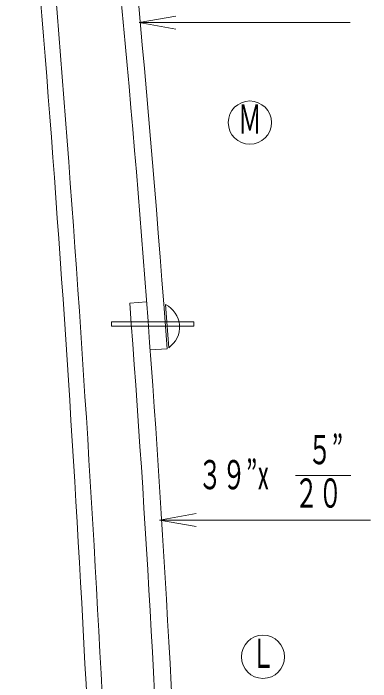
# Model space of a CAD drawing. Units: millimetres, scale not verified. Extents: x -8222 to 8222, y -5815 to 5815.
# Drawn here: x 3792 to 4329, y 921 to 1927 of the extents above; entities that cross this region are included whole.
import ezdxf
from ezdxf.enums import TextEntityAlignment as Align

# ---------------------------------------------------------------- set-up
doc = ezdxf.new("R2010")
doc.units = ezdxf.units.MM
doc.header["$LTSCALE"] = 20
doc.layers.add('0-0_0', color=3, linetype='Continuous', lineweight=18)
doc.layers.add('0-2_寸法', color=2, linetype='Continuous', lineweight=18)
doc.styles.add('ＭＳ ゴシック', font='')
doc.styles.get('ＭＳ ゴシック').set_extended_font_data('MS Gothic')

msp = doc.modelspace()

# ---------------------------------------------------------------- linework, layer by layer
at = {"layer": '0-0_0'}
for p, q in [((3967.08, 1490.69), (3992.41, 1492.59)), ((4023.07, 1422.15), (4018.1, 1489.62)), ((4025.51, 1423.67), (4020.73, 1488.47)), ((3939.67, 1462.55), (4063.27, 1462.55)), ((3939.67, 1456.2), (3939.67, 1462.55)), ((4063.27, 1456.2), (4063.27, 1462.55)), ((3939.67, 1456.2), (4063.27, 1456.2)), ((3997.74, 1420.31), (4023.07, 1422.15))]:
    msp.add_line(p, q, dxfattribs=at)
for centre, radius, start, end in [((-21680.01, -437.61), 25744.87, 2.22611, 6.81709), ((-21680.01, -437.61), 25770.27, 4.28886, 6.81709), ((-30196.82, -826.46), 34142.69, 2.15999, 5.43856), ((-30173.33, -828.64), 34142.69, 1.98794, 5.43856), ((-21680.01, -437.61), 25719.47, 2.09656, 4.29973), ((4004.47, 1454.7), 37.49, 304.13737, 64.28992)]:
    msp.add_arc(centre, radius, start, end, dxfattribs=at)
at = {"layer": '0-2_寸法'}
for p, q in [((3980.97, 1912.79), (4036.12, 1922.51)), ((3980.97, 1912.79), (4036.12, 1903.06)), ((3980.97, 1912.79), (4298, 1912.79)), ((4216.12, 1231.51), (4298.97, 1231.51)), ((4011.9, 1164.39), (4067.05, 1174.12)), ((4011.9, 1164.39), (4067.05, 1154.67)), ((4011.9, 1164.39), (4328.92, 1164.39))]:
    msp.add_line(p, q, dxfattribs=at)
for centre in [(4147.48, 1762.28), (4167.2, 958.72)]:
    msp.add_circle(centre, 32.5, dxfattribs=at)

# ---------------------------------------------------------------- texts
at = {"layer": '0-2_寸法', "style": 'ＭＳ ゴシック', "width": 0.6}
for s, p in [('Ｍ', (4129.48, 1732.28)), ('５”', (4234.49, 1235.14)), ('３９”x', (4069.69, 1197.51)), ('２０', (4214.43, 1169.81)), ('Ｌ', (4149.2, 928.72))]:
    msp.add_text(s, height=43.99, dxfattribs=at).set_placement(p, align=Align.BOTTOM_LEFT)

doc.saveas('drawing.dxf')
